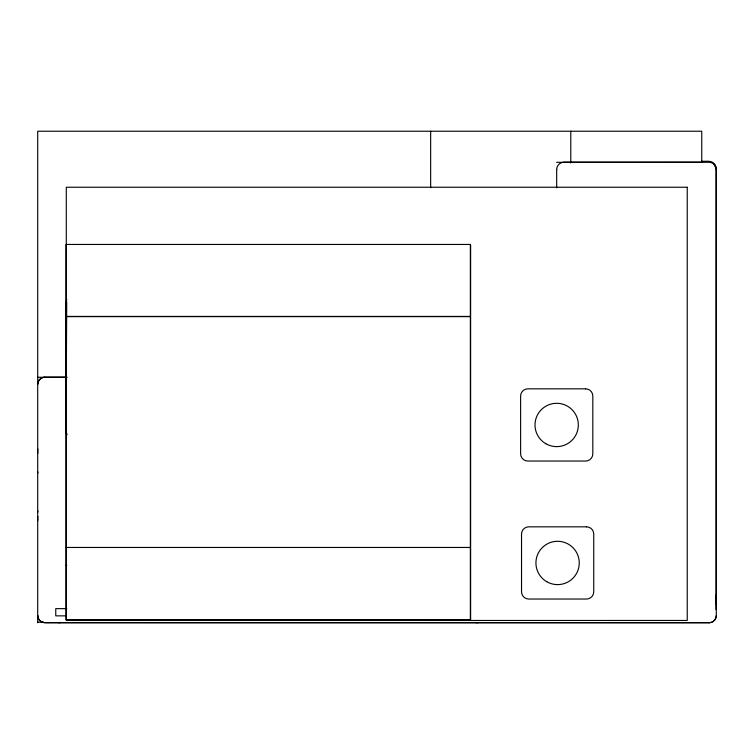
<?xml version="1.0" encoding="UTF-8"?>
<svg xmlns="http://www.w3.org/2000/svg" width="754" height="754" viewBox="0 0 754 754"><rect width="100%" height="100%" fill="white"/><g stroke="black" fill="none" stroke-linecap="round" stroke-linejoin="round"><path stroke-width="1.13" d="M66.239 395.388L66.71 301.996M60.999 622.427L58.793 622.776M701.559 161.271L708.883 161.271A7.22 7.22 0 0 1 716.102 168.491L716.102 602.653A7.22 7.22 0 0 1 715.914 604.312M563.898 162.167L701.757 162.167M556.678 162.308L709.08 162.28A7.22 7.22 0 0 1 716.3 169.499M66.013 316.407L470.345 316.407M66.013 316.652L470.345 316.652M66.729 377.141L44.92 377.141A7.22 7.22 0 0 0 37.7 384.361A7.22 7.22 0 0 1 44.92 377.254M37.7 377.283L67.115 377.283M66.013 547.461L470.345 547.461M65.862 565.311L66.786 565.311M66.786 608.638L55.758 608.638L55.758 615.858L66.333 615.858M37.7 622.21L43.609 622.21M709.08 622.634L44.92 622.634A7.22 7.22 0 0 1 37.7 615.415M716.3 169.386L716.3 615.556A7.22 7.22 0 0 1 709.08 622.776L44.92 622.747A7.22 7.22 0 0 1 37.7 615.556M477.574 622.776L475.435 622.455M66.833 434.69L66.277 431.203L66.239 403.23M716.008 595.123L716.008 609.562M701.757 161.837L701.757 131.224L37.7 131.224L37.7 622.776M570.787 131.224L570.787 163.015M556.678 169.386L556.678 187.878M470.628 245.003L470.628 620.467M430.657 131.224L430.657 187.737M66.135 303.202L66.135 433.107M66.795 434.841A7.22 7.22 0 0 1 66.286 432.183M66.286 302.213A7.22 7.22 0 0 1 66.795 299.555M716.3 615.528A7.22 7.22 0 0 1 709.08 622.747M556.678 169.499A7.22 7.22 0 0 1 563.898 162.28M37.983 450.628A7.22 7.22 0 0 1 37.7 448.639M37.7 520.844A7.22 7.22 0 0 1 37.983 518.856M37.983 453.013A7.22 5.108 0 0 1 37.7 451.608M37.983 472.975A7.22 5.108 0 0 1 37.7 471.57M37.7 512.362A7.22 5.108 0 0 1 37.983 510.958M37.7 517.885A7.22 5.108 0 0 1 37.983 516.481M713.708 164.419A7.22 7.22 0 0 1 715.546 167.539M687.233 187.246L66.286 187.246L66.286 620.467L687.233 620.467L687.233 187.246M470.345 244.447L66.013 244.447L66.013 619.665L470.345 619.665L470.345 244.447M585.604 388.838L527.838 388.838A7.22 7.22 0 0 0 520.618 396.057L520.618 453.823A7.22 7.22 0 0 0 527.838 461.043L585.604 461.043A7.22 7.22 0 0 0 592.823 453.823L592.823 396.057A7.22 7.22 0 0 0 585.604 388.838M586.518 526.829L528.752 526.829A7.22 7.22 0 0 0 521.532 534.049L521.532 591.815A7.22 7.22 0 0 0 528.752 599.034L586.518 599.034A7.22 7.22 0 0 0 593.737 591.815L593.737 534.049A7.22 7.22 0 0 0 586.518 526.829M545.839 443.72A21.659 21.659 0 0 0 578.337 424.954A21.659 21.659 0 0 0 545.839 406.199A21.659 21.659 0 0 0 545.839 443.72M546.763 581.711A21.659 21.659 0 0 0 579.251 562.946A21.659 21.659 0 0 0 546.763 544.19A21.659 21.659 0 0 0 546.763 581.711"/></g></svg>
